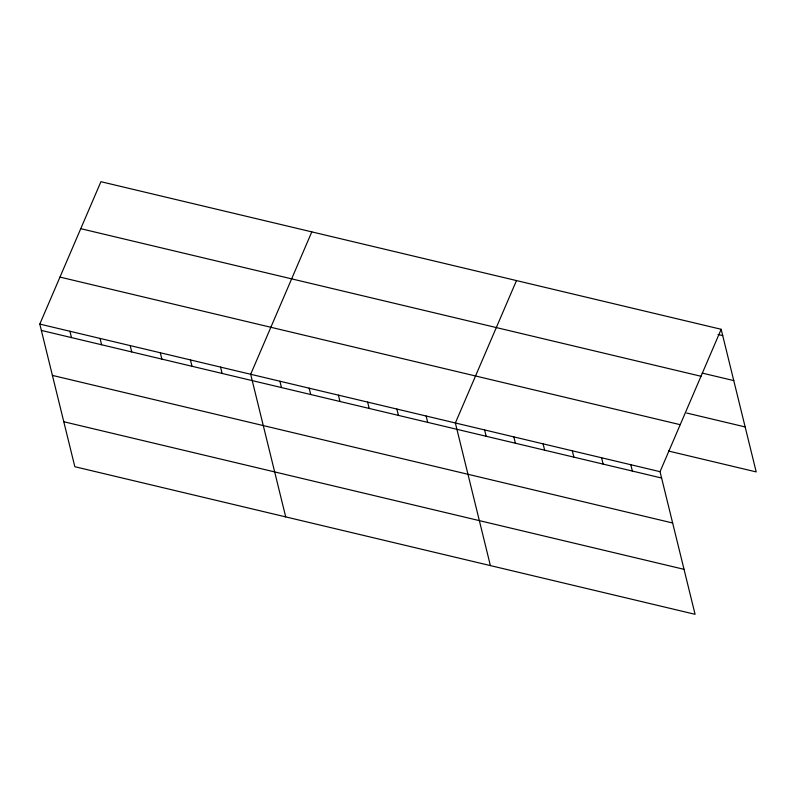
<?xml version="1.0" encoding="UTF-8"?>
<svg xmlns="http://www.w3.org/2000/svg" width="796" height="796" viewBox="0 0 796 796"><rect width="100%" height="100%" fill="white"/><g stroke="black" fill="none" stroke-linecap="round" stroke-linejoin="round"><path stroke-width="1.19" d="M721.166 329.285L660.043 471.68L695.077 614.303L74.834 466.715L39.8 324.091L100.923 181.697L721.166 329.285L756.2 471.909L668.481 451.034M311.803 231.875L250.68 374.269L285.714 516.903M516.485 280.58L455.362 422.975L490.396 565.598M718.042 334.509L722.728 335.623M702.191 373.085L733.773 380.597M80.754 228.681L700.997 376.269M686.669 413.025L745.155 426.935M59.969 277.098L680.222 424.686M39.8 324.091L660.043 471.68M41.362 330.43L661.605 478.018M52.407 375.404L672.65 522.992M63.789 421.741L684.033 569.329M630.81 464.715L632.362 471.063M601.567 457.76L603.129 464.098M572.324 450.805L573.886 457.143M543.091 443.85L544.643 450.188M513.848 436.885L515.4 443.233M484.605 429.93L486.167 436.268M426.129 416.01L427.681 422.358M396.886 409.054L398.448 415.403M367.643 402.099L369.205 408.438M338.409 395.144L339.962 401.483M309.166 388.179L310.719 394.527M279.923 381.224L281.486 387.562M220.562 367.095L222.114 373.443M190.433 359.931L191.985 366.269M160.304 352.767L161.867 359.105M130.176 345.593L131.738 351.931M100.057 338.429L101.609 344.767M69.929 331.255L71.481 337.603"/></g></svg>
